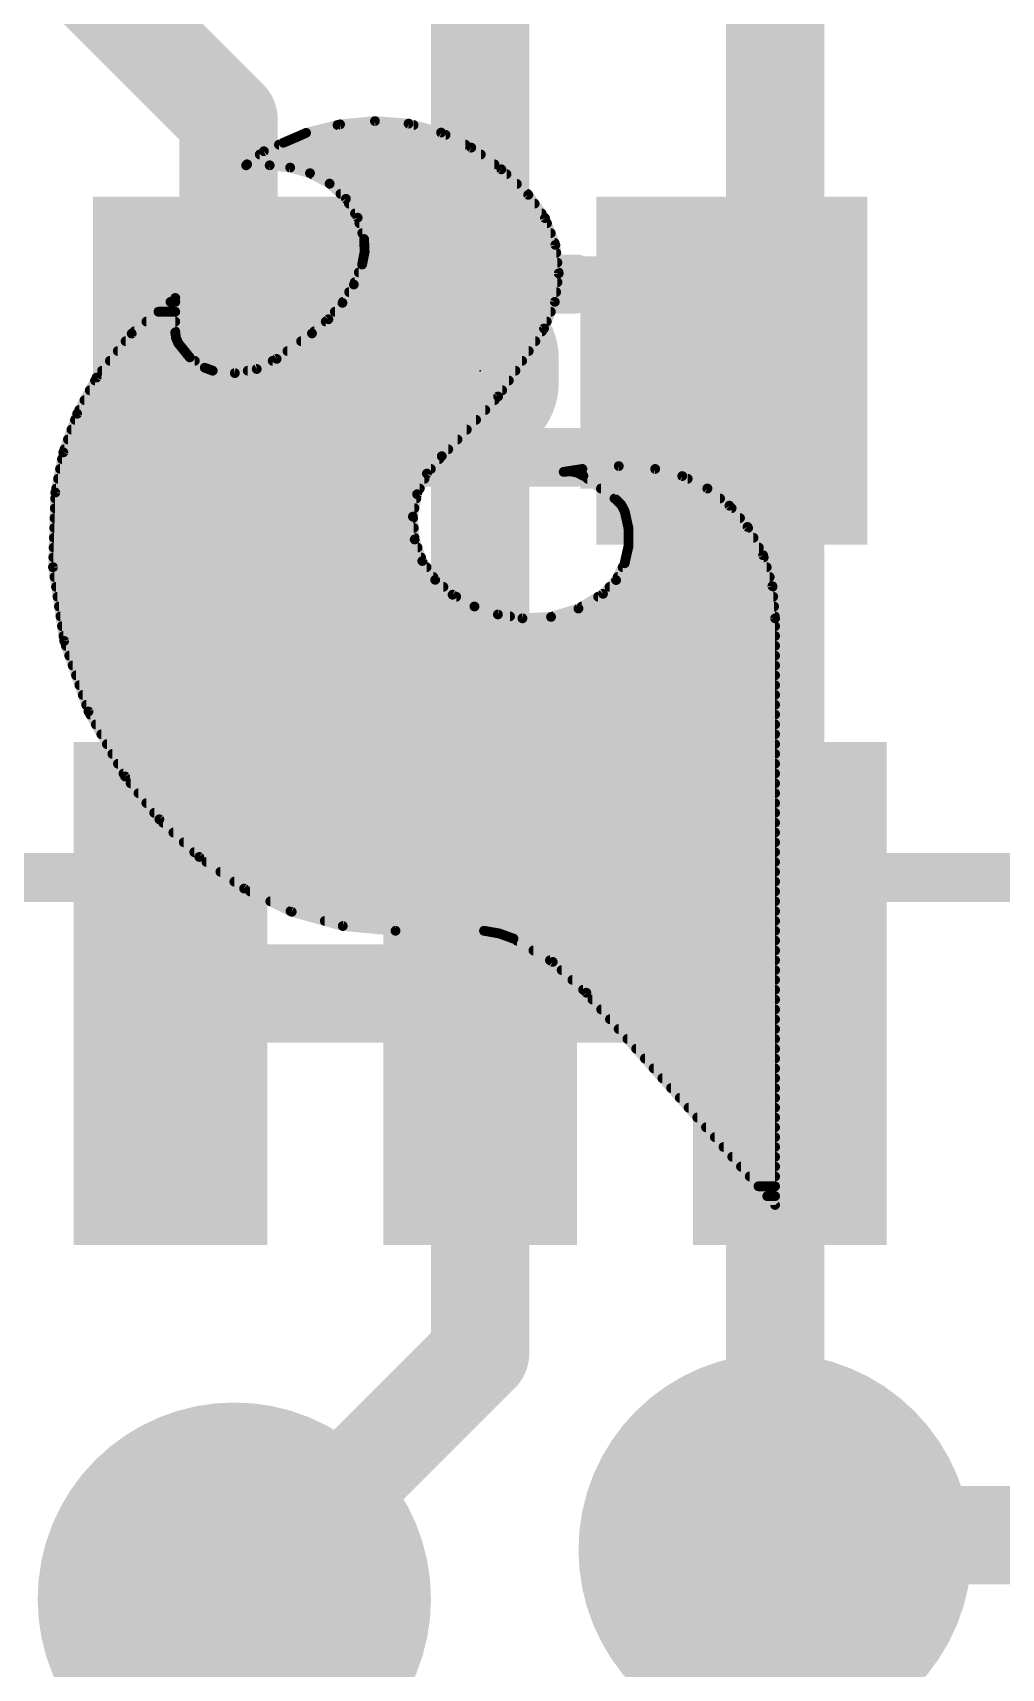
# Model space of a CAD drawing. Extents: x -0.1 to 16.2, y -0.1 to 27.9.
# Drawn here: x 6.464 to 8.966, y 8.076 to 12.304 of the extents above; entities that cross this region are included whole.
import ezdxf

# ---------------------------------------------------------------- set-up
doc = ezdxf.new("R2010")
doc.units = 0
for name, color, linetype in [('1', 12, 'CONTINUOUS'), ('16', 132, 'CONTINUOUS'), ('18', 110, 'CONTINUOUS'), ('21', 41, 'CONTINUOUS'), ('22', 40, 'CONTINUOUS'), ('23', 53, 'CONTINUOUS'), ('24', 53, 'CONTINUOUS'), ('51', 53, 'CONTINUOUS')]:
    doc.layers.add(name, color=color, linetype=linetype)

# ---------------------------------------------------------------- blocks, each defined once
blk = doc.blocks.new('RECT')
blk.add_solid([(-0.5, -0.5), (0.5, -0.5), (-0.5, 0.5), (0.5, 0.5)])
blk = doc.blocks.new('ROUNDV')
at = {"const_width": 0.5}
blk.add_lwpolyline([(0, -0.25, 1), (0, 0.25, 1), (0, -0.25)], format="xyb", dxfattribs=at)

msp = doc.modelspace()

# ---------------------------------------------------------------- linework, layer by layer
at = {"layer": '1', "const_width": 0.254}
for points in [[(6.22, 12.83), (6.97, 12.08)], [(6.97, 12.08), (6.97, 11.43)], [(6.97, 11.43), (6.97, 10.78)], [(6.97, 10.78), (6.82, 10.63)], [(6.82, 10.63), (6.82, 9.82)], [(6.82, 9.82), (7.62, 9.82)], [(7.62, 9.82), (8.42, 9.82)], [(8.42, 8.42), (8.382, 8.382)], [(9.82, 8.42), (8.42, 8.42)], [(6.985, 8.255), (7.747, 7.493)]]:
    msp.add_lwpolyline(points, dxfattribs=at)
at = {"layer": '1', "const_width": 0.127}
for points in [[(7.0335, 12.08, 1), (6.9065, 12.08)], [(6.9251, 12.0351, 1), (7.0149, 12.1249)], [(7.0335, 11.43, 1), (6.9065, 11.43)], [(6.9065, 11.43, 1), (7.0335, 11.43)], [(7.0149, 10.7351, 1), (6.9251, 10.8249)], [(6.9065, 10.78, 1), (7.0335, 10.78)], [(6.8835, 10.63, 1), (6.7565, 10.63)], [(6.7751, 10.6749, 1), (6.8649, 10.5851)], [(6.82, 9.8835, 1), (6.82, 9.7565)], [(7.62, 9.8835, 1), (7.62, 9.7565)], [(7.62, 9.7565, 1), (7.62, 9.8835)], [(8.42, 9.7565, 1), (8.42, 9.8835)], [(6.7565, 9.82, 1), (6.8835, 9.82)], [(8.42, 8.4835, 1), (8.42, 8.3565)], [(8.4649, 8.3751, 1), (8.3751, 8.4649)], [(8.3371, 8.4269, 1), (8.4269, 8.3371)], [(7.0299, 8.2999, 1), (6.9401, 8.2101)]]:
    msp.add_lwpolyline(points, format="xyb", dxfattribs=at)
at = {"layer": '16', "const_width": 0.254}
for points in [[(7.62, 8.89), (7.62, 16.51)], [(8.382, 8.382), (8.382, 14.732)], [(6.985, 8.255), (7.62, 8.89)]]:
    msp.add_lwpolyline(points, dxfattribs=at)
at = {"layer": '16', "const_width": 0.127}
for points in [[(7.6649, 8.8451, 1), (7.5751, 8.9349)], [(7.5565, 8.89, 1), (7.6835, 8.89)], [(8.3185, 8.382, 1), (8.4455, 8.382)], [(6.9401, 8.2999, 1), (7.0299, 8.2101)]]:
    msp.add_lwpolyline(points, format="xyb", dxfattribs=at)
at = {"layer": '21', "const_width": 0.4064}
msp.add_lwpolyline([(7.62, 11.4605), (7.62, 11.3995)], dxfattribs=at)
at = {"layer": '21', "const_width": 0.2032}
for points in [[(7.7216, 11.4605, 1), (7.5184, 11.4605)], [(7.5184, 11.3995, 1), (7.7216, 11.3995)]]:
    msp.add_lwpolyline(points, format="xyb", dxfattribs=at)
at = {"layer": '22', "const_width": 0.0254}
for points in [[(7.1475, 12.0345), (7.1704, 12.0447)], [(7.1589, 12.0396), (7.5308, 12.0396)], [(7.1704, 12.0447), (7.2582, 12.0667)], [(7.2516, 12.065), (7.448, 12.065)], [(7.2582, 12.0667), (7.3482, 12.0752)], [(7.3482, 12.0752), (7.4351, 12.0686)], [(7.4351, 12.0686), (7.5191, 12.0454)], [(7.5191, 12.0454), (7.5971, 12.0066)], [(7.018, 11.9634), (7.0615, 11.9972)], [(7.0615, 11.9972), (7.1119, 12.0193)], [(7.1003, 12.0142), (7.5818, 12.0142)], [(7.1119, 12.0193), (7.1475, 12.0345)], [(7.5971, 12.0066), (7.6748, 11.9506)], [(7.0764, 11.9609), (7.0154, 11.9609)], [(7.0154, 11.9609), (7.0155, 11.9609)], [(7.0155, 11.9609), (7.018, 11.9634)], [(7.018, 11.9634), (7.657, 11.9634)], [(7.0507, 11.9888), (7.6218, 11.9888)], [(7.1293, 11.955), (7.0764, 11.9609)], [(7.1805, 11.9405), (7.1293, 11.955)], [(7.2313, 11.9135), (7.1805, 11.9405)], [(7.1852, 11.938), (7.6881, 11.938)], [(7.2733, 11.8743), (7.2313, 11.9135)], [(7.2323, 11.9126), (7.7149, 11.9126)], [(7.6748, 11.9506), (7.7444, 11.8847)], [(7.2594, 11.8872), (7.7418, 11.8872)], [(7.3036, 11.8254), (7.2733, 11.8743)], [(7.7444, 11.8847), (7.7875, 11.8243)], [(7.281, 11.8618), (7.7608, 11.8618)], [(7.2968, 11.8364), (7.7789, 11.8364)], [(7.3202, 11.7704), (7.3036, 11.8254)], [(7.308, 11.811), (7.7927, 11.811)], [(7.3156, 11.7856), (7.8025, 11.7856)], [(7.7875, 11.8243), (7.8143, 11.7551)], [(7.3216, 11.737), (7.3202, 11.7704)], [(7.3206, 11.7602), (7.8123, 11.7602)], [(7.8143, 11.7551), (7.8229, 11.6814)], [(7.2936, 11.6528), (7.3151, 11.7043)], [(7.3151, 11.7043), (7.3216, 11.737)], [(7.3161, 11.7094), (7.8196, 11.7094)], [(7.3212, 11.7348), (7.8167, 11.7348)], [(7.296, 11.6586), (7.8198, 11.6586)], [(7.3066, 11.684), (7.8226, 11.684)], [(7.8229, 11.6814), (7.813, 11.6079)], [(6.7199, 11.5259), (6.8325, 11.618)], [(6.8325, 11.618), (6.8325, 11.5291)], [(7.2643, 11.6053), (7.2936, 11.6528)], [(7.2815, 11.6332), (7.8164, 11.6332)], [(6.789, 11.5824), (6.8325, 11.5824)], [(6.82, 11.6078), (6.8325, 11.6078)], [(7.228, 11.5629), (7.2643, 11.6053)], [(7.2447, 11.5824), (7.8026, 11.5824)], [(7.2658, 11.6078), (7.8129, 11.6078)], [(7.813, 11.6079), (7.785, 11.5392)], [(6.7269, 11.5316), (6.8325, 11.5316)], [(6.7579, 11.557), (6.8325, 11.557)], [(6.8325, 11.5291), (6.8345, 11.5146)], [(7.1856, 11.5265), (7.228, 11.5629)], [(7.1915, 11.5316), (7.7799, 11.5316)], [(7.2211, 11.557), (7.7922, 11.557)], [(7.785, 11.5392), (7.6664, 11.3634)], [(6.6293, 11.4122), (6.7199, 11.5259)], [(6.7042, 11.5062), (6.838, 11.5062)], [(6.8345, 11.5146), (6.8402, 11.5011)], [(6.8402, 11.5011), (6.8698, 11.4644)], [(7.0942, 11.4605), (7.1856, 11.5265)], [(7.1575, 11.5062), (7.7627, 11.5062)], [(6.6637, 11.4554), (6.8829, 11.4554)], [(6.684, 11.4808), (6.8566, 11.4808)], [(6.8698, 11.4644), (6.9087, 11.4376)], [(7.0429, 11.4343), (7.0942, 11.4605)], [(7.0842, 11.4554), (7.7285, 11.4554)], [(7.1223, 11.4808), (7.7456, 11.4808)], [(6.5792, 11.3188), (6.6293, 11.4122)], [(6.6252, 11.4046), (7.6942, 11.4046)], [(6.6435, 11.43), (6.9291, 11.43)], [(6.9087, 11.4376), (6.9291, 11.43)], [(6.9291, 11.43), (6.9863, 11.4239)], [(6.9863, 11.4239), (7.0429, 11.4343)], [(7.0196, 11.43), (7.7113, 11.43)], [(6.6116, 11.3792), (7.6771, 11.3792)], [(7.6664, 11.3634), (7.5209, 11.209)], [(6.5434, 11.219), (6.5792, 11.3188)], [(6.5843, 11.3284), (7.6334, 11.3284)], [(6.5979, 11.3538), (7.6574, 11.3538)], [(6.5644, 11.2776), (7.5856, 11.2776)], [(6.5735, 11.303), (7.6095, 11.303)], [(6.5553, 11.2522), (7.5616, 11.2522)], [(6.5227, 11.115), (6.5434, 11.219)], [(6.5399, 11.2014), (7.5144, 11.2014)], [(6.5462, 11.2268), (7.5377, 11.2268)], [(7.5209, 11.209), (7.4826, 11.1641)], [(6.5298, 11.1506), (7.4762, 11.1506)], [(6.5348, 11.176), (7.4928, 11.176)], [(7.4826, 11.1641), (7.4571, 11.1108)], [(7.8358, 11.1684), (7.8841, 11.176)], [(7.8535, 11.1701), (7.8358, 11.1684)], [(7.8709, 11.1666), (7.8535, 11.1701)], [(7.8866, 11.1582), (7.8709, 11.1666)], [(7.8841, 11.176), (7.9781, 11.1834)], [(7.8841, 11.176), (8.0721, 11.176)], [(7.9705, 11.0973), (7.8866, 11.1582)], [(7.8971, 11.1506), (8.1561, 11.1506)], [(7.9781, 11.1834), (8.0721, 11.176)], [(8.0721, 11.176), (8.142, 11.1576)], [(8.142, 11.1576), (8.2068, 11.1255)], [(6.5167, 10.9222), (6.5227, 11.115)], [(6.5247, 11.1252), (7.464, 11.1252)], [(7.4571, 11.1108), (7.4464, 11.0527)], [(7.9321, 11.1252), (8.2072, 11.1252)], [(8.2068, 11.1255), (8.2638, 11.0811)], [(6.5214, 11.0744), (7.4504, 11.0744)], [(6.5222, 11.0998), (7.4551, 11.0998)], [(7.9671, 11.0998), (8.2398, 11.0998)], [(7.9843, 11.0839), (7.9705, 11.0973)], [(7.9933, 11.0668), (7.9843, 11.0839)], [(7.9893, 11.0744), (8.2696, 11.0744)], [(8.0032, 11.0223), (7.9933, 11.0668)], [(8.2638, 11.0811), (8.3108, 11.0261)], [(6.5198, 11.0236), (7.4486, 11.0236)], [(6.5206, 11.049), (7.4466, 11.049)], [(7.4464, 11.0527), (7.451, 10.9938)], [(7.9973, 11.049), (8.2912, 11.049)], [(8.0029, 11.0236), (8.3122, 11.0236)], [(8.0032, 10.9767), (8.0032, 11.0223)], [(8.3108, 11.0261), (8.3509, 10.9529)], [(6.519, 10.9982), (7.4506, 10.9982)], [(7.451, 10.9938), (7.4706, 10.9381)], [(8.0032, 10.9982), (8.3261, 10.9982)], [(6.5175, 10.9474), (7.4673, 10.9474)], [(6.5183, 10.9728), (7.4584, 10.9728)], [(7.4706, 10.9381), (7.504, 10.8894)], [(7.9933, 10.9322), (8.0032, 10.9767)], [(7.9967, 10.9474), (8.3526, 10.9474)], [(8.0024, 10.9728), (8.34, 10.9728)], [(8.3509, 10.9529), (8.3749, 10.873)], [(6.5455, 10.7315), (6.5167, 10.9222)], [(6.5167, 10.922), (7.4816, 10.922)], [(6.5205, 10.8966), (7.499, 10.8966)], [(7.9711, 10.8887), (7.9933, 10.9322)], [(7.9751, 10.8966), (8.3679, 10.8966)], [(7.9881, 10.922), (8.3602, 10.922)], [(6.5244, 10.8712), (7.5251, 10.8712)], [(7.504, 10.8894), (7.5488, 10.8509)], [(7.874, 10.8152), (7.9374, 10.8534)], [(7.9374, 10.8534), (7.9711, 10.8887)], [(7.9544, 10.8712), (8.3751, 10.8712)], [(8.3749, 10.873), (8.3819, 10.7899)], [(6.5282, 10.8458), (7.5583, 10.8458)], [(6.5321, 10.8204), (7.6055, 10.8204)], [(7.5488, 10.8509), (7.6052, 10.8205)], [(7.6052, 10.8205), (7.6659, 10.8)], [(7.8032, 10.7936), (7.874, 10.8152)], [(7.8826, 10.8204), (8.3793, 10.8204)], [(7.9248, 10.8458), (8.3772, 10.8458)], [(6.5359, 10.795), (7.6972, 10.795)], [(6.5398, 10.7696), (8.3819, 10.7696)], [(7.6659, 10.8), (7.7292, 10.7899)], [(7.7292, 10.7899), (7.8032, 10.7936)], [(7.8078, 10.795), (8.3815, 10.795)], [(8.3819, 10.7899), (8.3819, 9.2735)], [(6.5436, 10.7442), (8.3819, 10.7442)], [(6.6083, 10.5491), (6.5455, 10.7315)], [(6.5499, 10.7188), (8.3819, 10.7188)], [(6.5586, 10.6934), (8.3819, 10.6934)], [(6.5674, 10.668), (8.3819, 10.668)], [(6.5761, 10.6426), (8.3819, 10.6426)], [(6.5849, 10.6172), (8.3819, 10.6172)], [(6.5936, 10.5918), (8.3819, 10.5918)], [(6.6024, 10.5664), (8.3819, 10.5664)], [(6.703, 10.381), (6.6083, 10.5491)], [(6.6129, 10.541), (8.3819, 10.541)], [(6.6272, 10.5156), (8.3819, 10.5156)], [(6.6415, 10.4902), (8.3819, 10.4902)], [(6.6558, 10.4648), (8.3819, 10.4648)], [(6.6701, 10.4394), (8.3819, 10.4394)], [(6.6844, 10.414), (8.3819, 10.414)], [(6.6987, 10.3886), (8.3819, 10.3886)], [(6.7914, 10.2703), (6.703, 10.381)], [(6.7172, 10.3632), (8.3819, 10.3632)], [(6.7375, 10.3378), (8.3819, 10.3378)], [(6.7578, 10.3124), (8.3819, 10.3124)], [(6.7781, 10.287), (8.3819, 10.287)], [(6.8946, 10.1731), (6.7914, 10.2703)], [(6.8007, 10.2616), (8.3819, 10.2616)], [(6.8276, 10.2362), (8.3819, 10.2362)], [(6.8546, 10.2108), (8.3819, 10.2108)], [(6.8815, 10.1854), (8.3819, 10.1854)], [(7.0103, 10.0914), (6.8946, 10.1731)], [(6.9131, 10.16), (8.3819, 10.16)], [(6.9491, 10.1346), (8.3819, 10.1346)], [(6.9851, 10.1092), (8.3819, 10.1092)], [(7.1333, 10.0314), (7.0103, 10.0914)], [(7.0259, 10.0838), (8.3819, 10.0838)], [(7.078, 10.0584), (8.3819, 10.0584)], [(7.1301, 10.033), (8.3819, 10.033)], [(7.2652, 9.9946), (7.1333, 10.0314)], [(7.2186, 10.0076), (8.3819, 10.0076)], [(7.4015, 9.9822), (7.2652, 9.9946)], [(7.6301, 9.9822), (7.4015, 9.9822)], [(7.4015, 9.9822), (8.3819, 9.9822)], [(7.6691, 9.9754), (7.6301, 9.9822)], [(7.7063, 9.9619), (7.6691, 9.9754)], [(7.8075, 9.9017), (7.7063, 9.9619)], [(7.7149, 9.9568), (8.3819, 9.9568)], [(7.7576, 9.9314), (8.3819, 9.9314)], [(7.8003, 9.906), (8.3819, 9.906)], [(7.8943, 9.8222), (7.8075, 9.9017)], [(7.8306, 9.8806), (8.3819, 9.8806)], [(7.8583, 9.8552), (8.3819, 9.8552)], [(7.886, 9.8298), (8.3819, 9.8298)], [(8.3819, 9.2735), (7.8943, 9.8222)], [(7.9101, 9.8044), (8.3819, 9.8044)], [(7.9327, 9.779), (8.3819, 9.779)], [(7.9553, 9.7536), (8.3819, 9.7536)], [(7.9778, 9.7282), (8.3819, 9.7282)], [(8.0004, 9.7028), (8.3819, 9.7028)], [(8.023, 9.6774), (8.3819, 9.6774)], [(8.0456, 9.652), (8.3819, 9.652)], [(8.0681, 9.6266), (8.3819, 9.6266)], [(8.0907, 9.6012), (8.3819, 9.6012)], [(8.1133, 9.5758), (8.3819, 9.5758)], [(8.1358, 9.5504), (8.3819, 9.5504)], [(8.1584, 9.525), (8.3819, 9.525)], [(8.181, 9.4996), (8.3819, 9.4996)], [(8.2035, 9.4742), (8.3819, 9.4742)], [(8.2261, 9.4488), (8.3819, 9.4488)], [(8.2487, 9.4234), (8.3819, 9.4234)], [(8.2713, 9.398), (8.3819, 9.398)], [(8.2938, 9.3726), (8.3819, 9.3726)], [(8.3164, 9.3472), (8.3819, 9.3472)], [(8.339, 9.3218), (8.3819, 9.3218)], [(8.3616, 9.2964), (8.3819, 9.2964)]]:
    msp.add_lwpolyline(points, dxfattribs=at)
at = {"layer": '22', "const_width": 0.0127}
for points in [[(7.1589, 12.0459, 1), (7.1589, 12.0333)], [(7.1689, 12.0509, 1), (7.1719, 12.0385)], [(7.173, 12.0389, 1), (7.1678, 12.0505)], [(7.2516, 12.0714, 1), (7.2516, 12.0587)], [(7.2575, 12.073, 1), (7.2588, 12.0603)], [(7.2597, 12.0605, 1), (7.2566, 12.0728)], [(7.3487, 12.0815, 1), (7.3477, 12.0689)], [(7.3488, 12.0689, 1), (7.3476, 12.0815)], [(7.4368, 12.0747, 1), (7.4334, 12.0625)], [(7.4346, 12.0622, 1), (7.4356, 12.0749)], [(7.448, 12.0587, 1), (7.448, 12.0714)], [(7.5219, 12.0511, 1), (7.5163, 12.0397)], [(7.5174, 12.0393, 1), (7.5208, 12.0515)], [(7.5308, 12.0333, 1), (7.5308, 12.0459)], [(7.0589, 12.003, 1), (7.064, 11.9914)], [(7.0654, 11.9922, 1), (7.0576, 12.0022)], [(7.1003, 12.0206, 1), (7.1003, 12.0079)], [(7.1094, 12.0251, 1), (7.1144, 12.0135)], [(7.1144, 12.0135, 1), (7.1094, 12.0251)], [(7.1449, 12.0403, 1), (7.1501, 12.0287)], [(7.15, 12.0287, 1), (7.145, 12.0403)], [(7.5818, 12.0079, 1), (7.5818, 12.0206)], [(7.6008, 12.0118, 1), (7.5934, 12.0014)], [(7.5943, 12.0009, 1), (7.5999, 12.0123)], [(7.0154, 11.9672, 1), (7.0154, 11.9546)], [(7.0154, 11.9672, 1), (7.0154, 11.9546)], [(7.011, 11.9654, 1), (7.02, 11.9564)], [(7.018, 11.9697, 1), (7.018, 11.9571)], [(7.0141, 11.9684, 1), (7.0219, 11.9584)], [(7.0225, 11.9589, 1), (7.0135, 11.9679)], [(7.0155, 11.9546, 1), (7.0155, 11.9672)], [(7.0507, 11.9952, 1), (7.0507, 11.9825)], [(7.0771, 11.9672, 1), (7.0757, 11.9546)], [(7.0764, 11.9546, 1), (7.0764, 11.9672)], [(7.131, 11.9611, 1), (7.1276, 11.9489)], [(7.1286, 11.9487, 1), (7.13, 11.9613)], [(7.6218, 11.9825, 1), (7.6218, 11.9952)], [(7.657, 11.9571, 1), (7.657, 11.9697)], [(7.1835, 11.9461, 1), (7.1775, 11.9349)], [(7.1788, 11.9344, 1), (7.1822, 11.9466)], [(7.1852, 11.9444, 1), (7.1852, 11.9317)], [(7.2356, 11.9182, 1), (7.2269, 11.9089)], [(7.2323, 11.919, 1), (7.2323, 11.9063)], [(7.2283, 11.9079, 1), (7.2342, 11.9191)], [(7.6792, 11.9552, 1), (7.6704, 11.9459)], [(7.6711, 11.9454, 1), (7.6785, 11.9557)], [(7.6881, 11.9317, 1), (7.6881, 11.9444)], [(7.7149, 11.9063, 1), (7.7149, 11.919)], [(7.2594, 11.8935, 1), (7.2594, 11.8809)], [(7.2787, 11.8776, 1), (7.2679, 11.8709)], [(7.2689, 11.8696, 1), (7.2776, 11.8789)], [(7.7496, 11.8884, 1), (7.7392, 11.881)], [(7.74, 11.8801, 1), (7.7488, 11.8893)], [(7.7418, 11.8809, 1), (7.7418, 11.8935)], [(7.281, 11.8681, 1), (7.281, 11.8555)], [(7.2968, 11.8428, 1), (7.2968, 11.8301)], [(7.3097, 11.8273, 1), (7.2975, 11.8236)], [(7.7608, 11.8555, 1), (7.7608, 11.8681)], [(7.7789, 11.8301, 1), (7.7789, 11.8428)], [(7.2982, 11.8221, 1), (7.309, 11.8288)], [(7.308, 11.8173, 1), (7.308, 11.8047)], [(7.3156, 11.7919, 1), (7.3156, 11.7793)], [(7.7935, 11.8266, 1), (7.7816, 11.822)], [(7.7824, 11.8206, 1), (7.7927, 11.828)], [(7.7927, 11.8047, 1), (7.7927, 11.8173)], [(7.8025, 11.7793, 1), (7.8025, 11.7919)], [(7.3265, 11.7707, 1), (7.3139, 11.7701)], [(7.3141, 11.7686, 1), (7.3263, 11.7722)], [(7.3206, 11.7666, 1), (7.3206, 11.7539)], [(7.8206, 11.7559, 1), (7.808, 11.7544)], [(7.8083, 11.7528, 1), (7.8202, 11.7574)], [(7.8123, 11.7539, 1), (7.8123, 11.7666)], [(7.3089, 11.7055, 1), (7.3213, 11.7031)], [(7.321, 11.7019, 1), (7.3092, 11.7067)], [(7.3161, 11.7157, 1), (7.3161, 11.7031)], [(7.3212, 11.7411, 1), (7.3212, 11.7285)], [(7.3153, 11.7368, 1), (7.328, 11.7373)], [(7.3278, 11.7358, 1), (7.3154, 11.7383)], [(7.8167, 11.7285, 1), (7.8167, 11.7411)], [(7.8196, 11.7031, 1), (7.8196, 11.7157)], [(7.296, 11.6649, 1), (7.296, 11.6523)], [(7.3066, 11.6904, 1), (7.3066, 11.6777)], [(7.8292, 11.6806, 1), (7.8166, 11.6823)], [(7.8166, 11.6807, 1), (7.8292, 11.6822)], [(7.8198, 11.6523, 1), (7.8198, 11.6649)], [(7.8226, 11.6777, 1), (7.8226, 11.6904)], [(6.8389, 11.618, 1), (6.8262, 11.618)], [(6.8365, 11.6131, 1), (6.8285, 11.6229)], [(7.2815, 11.6395, 1), (7.2815, 11.6269)], [(7.2878, 11.6552, 1), (7.2995, 11.6503)], [(7.299, 11.6495, 1), (7.2882, 11.6561)], [(7.8164, 11.6269, 1), (7.8164, 11.6395)], [(6.789, 11.5887, 1), (6.789, 11.5761)], [(6.82, 11.6142, 1), (6.82, 11.6015)], [(6.8325, 11.6015, 1), (6.8325, 11.6142)], [(6.8325, 11.5761, 1), (6.8325, 11.5887)], [(7.2447, 11.5887, 1), (7.2447, 11.5761)], [(7.2589, 11.6086, 1), (7.2697, 11.602)], [(7.2658, 11.6142, 1), (7.2658, 11.6015)], [(7.2691, 11.6012, 1), (7.2595, 11.6094)], [(7.8026, 11.5761, 1), (7.8026, 11.5887)], [(7.8067, 11.6088, 1), (7.8193, 11.6071)], [(7.8188, 11.6055, 1), (7.8071, 11.6103)], [(7.8129, 11.6015, 1), (7.8129, 11.6142)], [(6.7269, 11.538, 1), (6.7269, 11.5253)], [(6.7579, 11.5633, 1), (6.7579, 11.5507)], [(6.8388, 11.53, 1), (6.8262, 11.5282)], [(6.8325, 11.5507, 1), (6.8325, 11.5633)], [(6.8325, 11.5253, 1), (6.8325, 11.538)], [(7.1915, 11.538, 1), (7.1915, 11.5253)], [(7.2211, 11.5633, 1), (7.2211, 11.5507)], [(7.2231, 11.567, 1), (7.2328, 11.5588)], [(7.2321, 11.5581, 1), (7.2238, 11.5677)], [(7.7791, 11.5416, 1), (7.7909, 11.5368)], [(7.7903, 11.5356, 1), (7.7797, 11.5428)], [(7.7799, 11.5253, 1), (7.7799, 11.538)], [(7.7922, 11.5507, 1), (7.7922, 11.5633)], [(6.7042, 11.5125, 1), (6.7042, 11.4999)], [(6.7159, 11.5308, 1), (6.724, 11.521)], [(6.7249, 11.522, 1), (6.715, 11.5299)], [(6.8262, 11.5291, 1), (6.8389, 11.5291)], [(6.8403, 11.5171, 1), (6.8286, 11.5121)], [(6.8282, 11.5137, 1), (6.8408, 11.5154)], [(6.8451, 11.5051, 1), (6.8353, 11.4971)], [(6.8344, 11.4986, 1), (6.846, 11.5036)], [(6.838, 11.4999, 1), (6.838, 11.5125)], [(7.1575, 11.5125, 1), (7.1575, 11.4999)], [(7.1815, 11.5313, 1), (7.1897, 11.5217)], [(7.1893, 11.5214, 1), (7.1819, 11.5316)], [(7.7627, 11.4999, 1), (7.7627, 11.5125)], [(6.6637, 11.4618, 1), (6.6637, 11.4491)], [(6.684, 11.4871, 1), (6.684, 11.4745)], [(6.8566, 11.4745, 1), (6.8566, 11.4871)], [(6.8734, 11.4696, 1), (6.8662, 11.4591)], [(6.8649, 11.4604, 1), (6.8748, 11.4684)], [(6.8829, 11.4491, 1), (6.8829, 11.4618)], [(7.0842, 11.4618, 1), (7.0842, 11.4491)], [(7.0905, 11.4656, 1), (7.0979, 11.4554)], [(7.0971, 11.4548, 1), (7.0913, 11.4662)], [(7.1223, 11.4871, 1), (7.1223, 11.4745)], [(7.7285, 11.4491, 1), (7.7285, 11.4618)], [(7.7456, 11.4745, 1), (7.7456, 11.4871)], [(6.6252, 11.4109, 1), (6.6252, 11.3983)], [(6.6243, 11.4162, 1), (6.6343, 11.4082)], [(6.6349, 11.4092, 1), (6.6237, 11.4152)], [(6.6435, 11.4363, 1), (6.6435, 11.4237)], [(6.9109, 11.4436, 1), (6.9065, 11.4316)], [(6.9051, 11.4324, 1), (6.9123, 11.4428)], [(6.9298, 11.4363, 1), (6.9284, 11.4237)], [(6.9269, 11.424, 1), (6.9313, 11.436)], [(6.9291, 11.4237, 1), (6.9291, 11.4363)], [(6.9852, 11.4301, 1), (6.9875, 11.4176)], [(6.9857, 11.4175, 1), (6.987, 11.4302)], [(7.0196, 11.4363, 1), (7.0196, 11.4237)], [(7.04, 11.44, 1), (7.0458, 11.4287)], [(7.0441, 11.4281, 1), (7.0418, 11.4406)], [(7.6942, 11.3983, 1), (7.6942, 11.4109)], [(7.7113, 11.4237, 1), (7.7113, 11.4363)], [(6.6116, 11.3856, 1), (6.6116, 11.3729)], [(7.6611, 11.3669, 1), (7.6716, 11.3598)], [(7.671, 11.359, 1), (7.6618, 11.3677)], [(7.6771, 11.3729, 1), (7.6771, 11.3856)], [(6.5851, 11.3166, 1), (6.5732, 11.3209)], [(6.5843, 11.3347, 1), (6.5843, 11.3221)], [(6.5979, 11.3601, 1), (6.5979, 11.3475)], [(7.6334, 11.3221, 1), (7.6334, 11.3347)], [(7.6574, 11.3475, 1), (7.6574, 11.3601)], [(6.5644, 11.284, 1), (6.5644, 11.2713)], [(6.5735, 11.3094, 1), (6.5735, 11.2967)], [(6.5736, 11.3218, 1), (6.5848, 11.3158)], [(7.5856, 11.2713, 1), (7.5856, 11.284)], [(7.6095, 11.2967, 1), (7.6095, 11.3094)], [(6.5553, 11.2585, 1), (6.5553, 11.2459)], [(7.5616, 11.2459, 1), (7.5616, 11.2585)], [(6.5399, 11.2078, 1), (6.5399, 11.1951)], [(6.5374, 11.2211, 1), (6.5493, 11.2168)], [(6.5496, 11.2177, 1), (6.5371, 11.2202)], [(6.5462, 11.2332, 1), (6.5462, 11.2205)], [(7.5144, 11.1951, 1), (7.5144, 11.2078)], [(7.5163, 11.2134, 1), (7.5255, 11.2046)], [(7.5257, 11.2049, 1), (7.5161, 11.2131)], [(7.5377, 11.2205, 1), (7.5377, 11.2332)], [(6.5298, 11.157, 1), (6.5298, 11.1443)], [(6.5348, 11.1823, 1), (6.5348, 11.1697)], [(7.4777, 11.1682, 1), (7.4874, 11.1599)], [(7.4762, 11.1443, 1), (7.4762, 11.157)], [(7.4883, 11.1613, 1), (7.4768, 11.1668)], [(7.4928, 11.1697, 1), (7.4928, 11.1823)], [(7.8348, 11.1747, 1), (7.8368, 11.1621)], [(7.8352, 11.1747, 1), (7.8364, 11.1621)], [(7.8548, 11.1763, 1), (7.8522, 11.1639)], [(7.8541, 11.1638, 1), (7.8529, 11.1764)], [(7.8739, 11.1722, 1), (7.8679, 11.161)], [(7.8697, 11.1604, 1), (7.8722, 11.1728)], [(7.8836, 11.1823, 1), (7.8846, 11.1697)], [(7.8841, 11.1823, 1), (7.8841, 11.1697)], [(7.8903, 11.1633, 1), (7.8829, 11.1531)], [(7.8851, 11.1697, 1), (7.8831, 11.1823)], [(7.8836, 11.1526, 1), (7.8896, 11.1638)], [(7.8971, 11.157, 1), (7.8971, 11.1443)], [(7.9786, 11.1897, 1), (7.9776, 11.177)], [(7.9786, 11.177, 1), (7.9776, 11.1897)], [(8.0737, 11.1821, 1), (8.0705, 11.1699)], [(8.0716, 11.1697, 1), (8.0726, 11.1823)], [(8.0721, 11.1697, 1), (8.0721, 11.1823)], [(8.1448, 11.1633, 1), (8.1392, 11.1519)], [(8.1404, 11.1514, 1), (8.1436, 11.1637)], [(8.1561, 11.1443, 1), (8.1561, 11.157)], [(6.529, 11.1148, 1), (6.5164, 11.1152)], [(6.5165, 11.1162, 1), (6.5289, 11.1138)], [(6.5247, 11.1316, 1), (6.5247, 11.1189)], [(7.4514, 11.1135, 1), (7.4629, 11.108)], [(7.4634, 11.1096, 1), (7.4509, 11.1119)], [(7.464, 11.1189, 1), (7.464, 11.1316)], [(7.9321, 11.1316, 1), (7.9321, 11.1189)], [(8.2107, 11.1305, 1), (8.2029, 11.1205)], [(8.204, 11.1198, 1), (8.2096, 11.1312)], [(8.2072, 11.1189, 1), (8.2072, 11.1316)], [(6.5214, 11.0808, 1), (6.5214, 11.0681)], [(6.5222, 11.1061, 1), (6.5222, 11.0935)], [(7.4504, 11.0681, 1), (7.4504, 11.0808)], [(7.4551, 11.0935, 1), (7.4551, 11.1061)], [(7.9671, 11.1061, 1), (7.9671, 11.0935)], [(7.9749, 11.1018, 1), (7.9661, 11.0928)], [(7.9668, 11.0922, 1), (7.9742, 11.1024)], [(7.9899, 11.0868, 1), (7.9787, 11.0809)], [(7.9799, 11.0793, 1), (7.9887, 11.0884)], [(7.9893, 11.0808, 1), (7.9893, 11.0681)], [(7.9995, 11.0682, 1), (7.9871, 11.0654)], [(8.2398, 11.0935, 1), (8.2398, 11.1061)], [(8.2687, 11.0852, 1), (8.259, 11.077)], [(8.2599, 11.0761, 1), (8.2677, 11.0861)], [(8.2696, 11.0681, 1), (8.2696, 11.0808)], [(6.5198, 11.0299, 1), (6.5198, 11.0173)], [(6.5206, 11.0554, 1), (6.5206, 11.0427)], [(7.4527, 11.0532, 1), (7.44, 11.0522)], [(7.4401, 11.0538, 1), (7.4526, 11.0515)], [(7.4466, 11.0427, 1), (7.4466, 11.0554)], [(7.4486, 11.0173, 1), (7.4486, 11.0299)], [(7.9877, 11.0638, 1), (7.9989, 11.0698)], [(7.9973, 11.0554, 1), (7.9973, 11.0427)], [(8.0029, 11.0299, 1), (8.0029, 11.0173)], [(8.0096, 11.0223, 1), (7.9969, 11.0223)], [(8.2912, 11.0427, 1), (8.2912, 11.0554)], [(8.3164, 11.0292, 1), (8.3052, 11.023)], [(8.306, 11.022, 1), (8.3156, 11.0302)], [(8.3122, 11.0173, 1), (8.3122, 11.0299)], [(6.519, 11.0046, 1), (6.519, 10.9919)], [(7.4569, 10.9959, 1), (7.445, 10.9917)], [(7.4446, 10.9933, 1), (7.4573, 10.9943)], [(7.4506, 10.9919, 1), (7.4506, 11.0046)], [(8.0032, 11.0046, 1), (8.0032, 10.9919)], [(7.997, 11.0209, 1), (8.0094, 11.0237)], [(8.3261, 10.9919, 1), (8.3261, 11.0046)], [(6.5175, 10.9537, 1), (6.5175, 10.9411)], [(6.5183, 10.9792, 1), (6.5183, 10.9665)], [(7.4584, 10.9665, 1), (7.4584, 10.9792)], [(7.4758, 10.9417, 1), (7.4654, 10.9345)], [(7.4673, 10.9411, 1), (7.4673, 10.9537)], [(7.9967, 10.9537, 1), (7.9967, 10.9411)], [(8.0024, 10.9792, 1), (8.0024, 10.9665)], [(8.0094, 10.9753, 1), (7.997, 10.9781)], [(7.9969, 10.9767, 1), (8.0096, 10.9767)], [(8.34, 10.9665, 1), (8.34, 10.9792)], [(8.357, 10.9548, 1), (8.3448, 10.9511)], [(8.3453, 10.9499, 1), (8.3565, 10.956)], [(8.3526, 10.9411, 1), (8.3526, 10.9537)], [(6.5103, 10.9224, 1), (6.523, 10.922)], [(6.5229, 10.9231, 1), (6.5104, 10.9212)], [(6.5167, 10.9284, 1), (6.5167, 10.9157)], [(6.5205, 10.903, 1), (6.5205, 10.8903)], [(7.4646, 10.936, 1), (7.4766, 10.9402)], [(7.4816, 10.9157, 1), (7.4816, 10.9284)], [(7.499, 10.8903, 1), (7.499, 10.903)], [(7.9751, 10.903, 1), (7.9751, 10.8903)], [(7.9881, 10.9284, 1), (7.9881, 10.9157)], [(7.9871, 10.9336, 1), (7.9995, 10.9308)], [(7.999, 10.9293, 1), (7.9876, 10.9351)], [(8.3602, 10.9157, 1), (8.3602, 10.9284)], [(8.3679, 10.8903, 1), (8.3679, 10.903)], [(6.5244, 10.8775, 1), (6.5244, 10.8649)], [(7.5081, 10.8942, 1), (7.4998, 10.8845)], [(7.4987, 10.8858, 1), (7.5092, 10.8929)], [(7.5251, 10.8649, 1), (7.5251, 10.8775)], [(7.9407, 10.848, 1), (7.9341, 10.8588)], [(7.9544, 10.8775, 1), (7.9544, 10.8649)], [(7.9654, 10.8916, 1), (7.9767, 10.8859)], [(7.9757, 10.8844, 1), (7.9665, 10.8931)], [(8.3813, 10.8736, 1), (8.3686, 10.8725)], [(8.3689, 10.8712, 1), (8.381, 10.8749)], [(8.3751, 10.8649, 1), (8.3751, 10.8775)], [(6.5282, 10.8521, 1), (6.5282, 10.8395)], [(6.5321, 10.8268, 1), (6.5321, 10.8141)], [(7.5518, 10.8565, 1), (7.5458, 10.8453)], [(7.5447, 10.8461, 1), (7.5529, 10.8557)], [(7.5583, 10.8395, 1), (7.5583, 10.8521)], [(7.6072, 10.8265, 1), (7.6032, 10.8145)], [(7.6022, 10.8149, 1), (7.6082, 10.8261)], [(7.6055, 10.8141, 1), (7.6055, 10.8268)], [(7.8707, 10.8206, 1), (7.8773, 10.8097)], [(7.8758, 10.8091, 1), (7.8721, 10.8213)], [(7.8826, 10.8268, 1), (7.8826, 10.8141)], [(7.9248, 10.8521, 1), (7.9248, 10.8395)], [(7.9328, 10.8578, 1), (7.942, 10.849)], [(8.3772, 10.8395, 1), (8.3772, 10.8521)], [(8.3793, 10.8141, 1), (8.3793, 10.8268)], [(6.5359, 10.8013, 1), (6.5359, 10.7887)], [(6.5398, 10.7759, 1), (6.5398, 10.7633)], [(7.6669, 10.8062, 1), (7.6649, 10.7937)], [(7.6639, 10.794, 1), (7.6679, 10.806)], [(7.6972, 10.7887, 1), (7.6972, 10.8013)], [(7.7289, 10.7962, 1), (7.7295, 10.7836)], [(7.7282, 10.7836, 1), (7.7302, 10.7962)], [(7.8013, 10.7996, 1), (7.805, 10.7875)], [(7.8078, 10.8013, 1), (7.8078, 10.7887)], [(7.8035, 10.7872, 1), (7.8028, 10.7999)], [(8.3882, 10.7899, 1), (8.3756, 10.7899)], [(8.3756, 10.7894, 1), (8.3882, 10.7904)], [(8.3815, 10.7887, 1), (8.3815, 10.8013)], [(8.3819, 10.7633, 1), (8.3819, 10.7759)], [(6.5436, 10.7506, 1), (6.5436, 10.7379)], [(6.5515, 10.7335, 1), (6.5395, 10.7294)], [(6.5392, 10.7305, 1), (6.5518, 10.7324)], [(8.3819, 10.7379, 1), (8.3819, 10.7506)], [(6.5499, 10.7251, 1), (6.5499, 10.7125)], [(6.5586, 10.6997, 1), (6.5586, 10.6871)], [(8.3819, 10.7125, 1), (8.3819, 10.7251)], [(8.3819, 10.6871, 1), (8.3819, 10.6997)], [(6.5674, 10.6744, 1), (6.5674, 10.6617)], [(6.5761, 10.6489, 1), (6.5761, 10.6363)], [(8.3819, 10.6617, 1), (8.3819, 10.6744)], [(8.3819, 10.6363, 1), (8.3819, 10.6489)], [(6.5849, 10.6235, 1), (6.5849, 10.6109)], [(8.3819, 10.6109, 1), (8.3819, 10.6235)], [(6.5936, 10.5982, 1), (6.5936, 10.5855)], [(6.6024, 10.5727, 1), (6.6024, 10.5601)], [(8.3819, 10.5855, 1), (8.3819, 10.5982)], [(8.3819, 10.5601, 1), (8.3819, 10.5727)], [(6.6139, 10.5522, 1), (6.6028, 10.546)], [(6.6023, 10.547, 1), (6.6143, 10.5511)], [(6.6129, 10.5473, 1), (6.6129, 10.5347)], [(6.6272, 10.522, 1), (6.6272, 10.5093)], [(8.3819, 10.5347, 1), (8.3819, 10.5473)], [(8.3819, 10.5093, 1), (8.3819, 10.522)], [(6.6415, 10.4965, 1), (6.6415, 10.4839)], [(8.3819, 10.4839, 1), (8.3819, 10.4965)], [(6.6558, 10.4711, 1), (6.6558, 10.4585)], [(6.6701, 10.4458, 1), (6.6701, 10.4331)], [(8.3819, 10.4585, 1), (8.3819, 10.4711)], [(8.3819, 10.4331, 1), (8.3819, 10.4458)], [(6.6844, 10.4203, 1), (6.6844, 10.4077)], [(6.6987, 10.3949, 1), (6.6987, 10.3823)], [(8.3819, 10.4077, 1), (8.3819, 10.4203)], [(8.3819, 10.3823, 1), (8.3819, 10.3949)], [(6.708, 10.385, 1), (6.698, 10.377)], [(6.6975, 10.3779, 1), (6.7085, 10.3841)], [(6.7172, 10.3696, 1), (6.7172, 10.3569)], [(8.3819, 10.3569, 1), (8.3819, 10.3696)], [(6.7375, 10.3441, 1), (6.7375, 10.3315)], [(6.7578, 10.3187, 1), (6.7578, 10.3061)], [(8.3819, 10.3315, 1), (8.3819, 10.3441)], [(8.3819, 10.3061, 1), (8.3819, 10.3187)], [(6.7781, 10.2934, 1), (6.7781, 10.2807)], [(6.7958, 10.2749, 1), (6.7871, 10.2657)], [(6.7865, 10.2663, 1), (6.7964, 10.2743)], [(6.8007, 10.2679, 1), (6.8007, 10.2553)], [(8.3819, 10.2807, 1), (8.3819, 10.2934)], [(8.3819, 10.2553, 1), (8.3819, 10.2679)], [(6.8276, 10.2425, 1), (6.8276, 10.2299)], [(8.3819, 10.2299, 1), (8.3819, 10.2425)], [(6.8546, 10.2172, 1), (6.8546, 10.2045)], [(6.8815, 10.1918, 1), (6.8815, 10.1791)], [(8.3819, 10.2045, 1), (8.3819, 10.2172)], [(8.3819, 10.1791, 1), (8.3819, 10.1918)], [(6.8982, 10.1783, 1), (6.8909, 10.1679)], [(6.8902, 10.1685, 1), (6.8989, 10.1777)], [(6.9131, 10.1663, 1), (6.9131, 10.1537)], [(6.9491, 10.141, 1), (6.9491, 10.1283)], [(8.3819, 10.1537, 1), (8.3819, 10.1663)], [(8.3819, 10.1283, 1), (8.3819, 10.141)], [(6.9851, 10.1156, 1), (6.9851, 10.1029)], [(8.3819, 10.1029, 1), (8.3819, 10.1156)], [(7.0131, 10.0971, 1), (7.0075, 10.0857)], [(7.0066, 10.0862, 1), (7.014, 10.0966)], [(7.0259, 10.0901, 1), (7.0259, 10.0775)], [(7.078, 10.0648, 1), (7.078, 10.0521)], [(8.3819, 10.0775, 1), (8.3819, 10.0901)], [(8.3819, 10.0521, 1), (8.3819, 10.0648)], [(7.1301, 10.0394, 1), (7.1301, 10.0267)], [(7.135, 10.0375, 1), (7.1316, 10.0253)], [(7.1306, 10.0257, 1), (7.1361, 10.0371)], [(7.2186, 10.0139, 1), (7.2186, 10.0013)], [(8.3819, 10.0267, 1), (8.3819, 10.0394)], [(8.3819, 10.0013, 1), (8.3819, 10.0139)], [(7.2658, 10.0009, 1), (7.2646, 9.9883)], [(7.2635, 9.9885, 1), (7.2669, 10.0007)], [(7.4015, 9.9886, 1), (7.4015, 9.9759)], [(7.4015, 9.9886, 1), (7.4015, 9.9759)], [(7.4009, 9.9759, 1), (7.4021, 9.9885)], [(7.6312, 9.9885, 1), (7.629, 9.9759)], [(7.6301, 9.9759, 1), (7.6301, 9.9886)], [(7.6712, 9.9813, 1), (7.6669, 9.9694)], [(7.668, 9.9691, 1), (7.6702, 9.9816)], [(8.3819, 9.9759, 1), (8.3819, 9.9886)], [(7.7095, 9.9674, 1), (7.7031, 9.9564)], [(7.7041, 9.9559, 1), (7.7085, 9.9679)], [(7.7149, 9.9632, 1), (7.7149, 9.9505)], [(7.7576, 9.9377, 1), (7.7576, 9.9251)], [(8.3819, 9.9505, 1), (8.3819, 9.9632)], [(8.3819, 9.9251, 1), (8.3819, 9.9377)], [(7.8003, 9.9123, 1), (7.8003, 9.8997)], [(7.8118, 9.9064, 1), (7.8032, 9.8971)], [(7.8043, 9.8963, 1), (7.8107, 9.9072)], [(7.8306, 9.887, 1), (7.8306, 9.8743)], [(8.3819, 9.8997, 1), (8.3819, 9.9123)], [(8.3819, 9.8743, 1), (8.3819, 9.887)], [(7.8583, 9.8615, 1), (7.8583, 9.8489)], [(8.3819, 9.8489, 1), (8.3819, 9.8615)], [(7.886, 9.8361, 1), (7.886, 9.8235)], [(7.899, 9.8264, 1), (7.8896, 9.818)], [(7.89, 9.8175, 1), (7.8986, 9.8269)], [(7.9101, 9.8108, 1), (7.9101, 9.7981)], [(8.3819, 9.8235, 1), (8.3819, 9.8361)], [(8.3819, 9.7981, 1), (8.3819, 9.8108)], [(7.9327, 9.7853, 1), (7.9327, 9.7727)], [(7.9553, 9.7599, 1), (7.9553, 9.7473)], [(8.3819, 9.7727, 1), (8.3819, 9.7853)], [(8.3819, 9.7473, 1), (8.3819, 9.7599)], [(7.9778, 9.7346, 1), (7.9778, 9.7219)], [(8.3819, 9.7219, 1), (8.3819, 9.7346)], [(8.0004, 9.7091, 1), (8.0004, 9.6965)], [(8.023, 9.6837, 1), (8.023, 9.6711)], [(8.3819, 9.6965, 1), (8.3819, 9.7091)], [(8.3819, 9.6711, 1), (8.3819, 9.6837)], [(8.0456, 9.6584, 1), (8.0456, 9.6457)], [(8.0681, 9.6329, 1), (8.0681, 9.6203)], [(8.3819, 9.6457, 1), (8.3819, 9.6584)], [(8.3819, 9.6203, 1), (8.3819, 9.6329)], [(8.0907, 9.6075, 1), (8.0907, 9.5949)], [(8.3819, 9.5949, 1), (8.3819, 9.6075)], [(8.1133, 9.5822, 1), (8.1133, 9.5695)], [(8.1358, 9.5567, 1), (8.1358, 9.5441)], [(8.3819, 9.5695, 1), (8.3819, 9.5822)], [(8.3819, 9.5441, 1), (8.3819, 9.5567)], [(8.1584, 9.5313, 1), (8.1584, 9.5187)], [(8.181, 9.506, 1), (8.181, 9.4933)], [(8.3819, 9.5187, 1), (8.3819, 9.5313)], [(8.3819, 9.4933, 1), (8.3819, 9.506)], [(8.2035, 9.4805, 1), (8.2035, 9.4679)], [(8.3819, 9.4679, 1), (8.3819, 9.4805)], [(8.2261, 9.4551, 1), (8.2261, 9.4425)], [(8.2487, 9.4298, 1), (8.2487, 9.4171)], [(8.3819, 9.4425, 1), (8.3819, 9.4551)], [(8.3819, 9.4171, 1), (8.3819, 9.4298)], [(8.2713, 9.4043, 1), (8.2713, 9.3917)], [(8.3819, 9.3917, 1), (8.3819, 9.4043)], [(8.2938, 9.3789, 1), (8.2938, 9.3663)], [(8.3164, 9.3536, 1), (8.3164, 9.3409)], [(8.3819, 9.3663, 1), (8.3819, 9.3789)], [(8.3819, 9.3409, 1), (8.3819, 9.3536)], [(8.339, 9.3281, 1), (8.339, 9.3155)], [(8.3616, 9.3027, 1), (8.3616, 9.2901)], [(8.3819, 9.3155, 1), (8.3819, 9.3281)], [(8.3819, 9.2901, 1), (8.3819, 9.3027)], [(8.3756, 9.2735, 1), (8.3882, 9.2735)], [(8.3772, 9.2693, 1), (8.3866, 9.2777)]]:
    msp.add_lwpolyline(points, format="xyb", dxfattribs=at)
at = {"layer": '23'}
msp.add_point((7.62, 11.43), dxfattribs=at)
at = {"layer": '24'}
msp.add_point((8.382, 9.271), dxfattribs=at)
at = {"layer": '51'}
for points, const_width in [([(7.375, 11.654), (7.865, 11.654)], 0.1524), ([(7.865, 11.206), (7.375, 11.206)], 0.1524), ([(5.12, 10.12), (10.12, 10.12)], 0.127)]:
    msp.add_lwpolyline(points, dxfattribs=dict(at, const_width=const_width))
at = {"layer": '51', "const_width": 0.0762}
for points in [[(7.375, 11.6921, 1), (7.375, 11.6159)], [(7.865, 11.6159, 1), (7.865, 11.6921)], [(7.375, 11.2441, 1), (7.375, 11.1679)], [(7.865, 11.1679, 1), (7.865, 11.2441)]]:
    msp.add_lwpolyline(points, format="xyb", dxfattribs=at)

# ---------------------------------------------------------------- block references
at = {"layer": '1', "xscale": 0.7, "yscale": 0.9}
for p in [(6.97, 11.43), (8.27, 11.43)]:
    msp.add_blockref('RECT', p, dxfattribs=at)
at = {"layer": '1', "xscale": 1.3, "yscale": 0.5, "rotation": 90}
for p in [(6.82, 9.82), (7.62, 9.82), (8.42, 9.82)]:
    msp.add_blockref('RECT', p, dxfattribs=at)
at = {"layer": '18', "xscale": 1.016, "yscale": 1.016}
for p in [(8.382, 8.382), (8.382, 8.382), (6.985, 8.255), (6.985, 8.255)]:
    msp.add_blockref('ROUNDV', p, dxfattribs=at)
at = {"layer": '51', "xscale": 0.3, "yscale": 0.5999}
for p in [(7.216, 11.4252), (8.0288, 11.4252)]:
    msp.add_blockref('RECT', p, dxfattribs=at)

doc.saveas('drawing.dxf')
